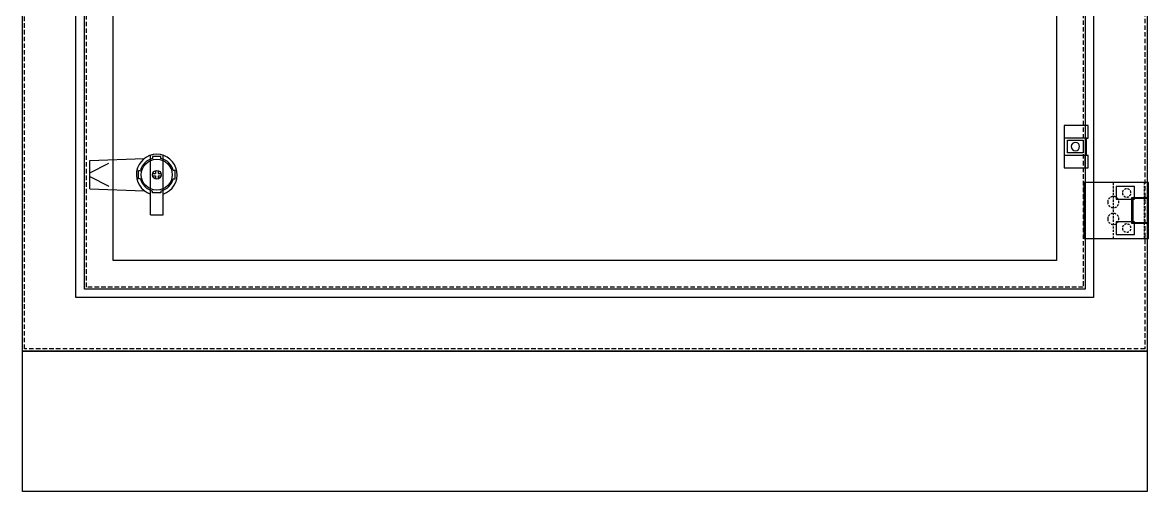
# Model space of a CAD drawing. Header units: millimetres. Extents: x 0 to 4277, y 0 to 3024.
# Drawn here: x 1200 to 2001, y 1498 to 1832 of the extents above; entities that cross this region are included whole.
import ezdxf

# ---------------------------------------------------------------- set-up
doc = ezdxf.new("R2010")
doc.units = ezdxf.units.MM
doc.linetypes.add('HIDDEN2', pattern=[4.7625, 3.175, -1.5875])
doc.layers.add('HEATER', color=1, linetype='Continuous')

# ---------------------------------------------------------------- blocks, each defined once
blk = doc.blocks.new('HL044-1.3-C')
at = {"color": 1, "linetype": 'HIDDEN2', "ltscale": 0.5}
for p, q in [((-25, 40), (-25, 0)), ((-3, 0), (-3, 40))]:
    blk.add_line(p, q, dxfattribs=at)
at = {"color": 1}
for p, q in [((-12, 29), (0, 29)), ((-12, 11), (-12, 29)), ((-11, 28.5), (0, 28.5)), ((-11, 28.5), (-11, 11.5)), ((0, 11), (-12, 11)), ((0, 11.5), (-11, 11.5))]:
    blk.add_line(p, q, dxfattribs=at)
blk.add_lwpolyline([(-46, 40), (0, 40), (0, 0), (-46, 0)], close=True, dxfattribs=at)
at = {"color": 1, "linetype": 'HIDDEN2', "ltscale": 0.5}
for centre, radius in [((-15.5, 32.5), 3), ((-25, 26), 4), ((-25, 14), 4), ((-15.5, 7.5), 3)]:
    blk.add_circle(centre, radius, dxfattribs=at)
blk = doc.blocks.new('SDGFGHGHG')
at = {"layer": 'HEATER'}
for p, q in [((860892.94, 570780.52), (860931.57, 570781.99)), ((860892.94, 570760.52), (860892.94, 570780.52)), ((860892.94, 570771.9), (860906.33, 570778.66)), ((860935.94, 570742.02), (860935.94, 570784.31)), ((860944.94, 570742.02), (860944.94, 570784.31)), ((860892.94, 570769.15), (860906.33, 570762.38)), ((860937.46, 570771.28), (860939.54, 570771.28)), ((860937.46, 570769.77), (860939.54, 570769.77)), ((860939.54, 570773.47), (860939.54, 570771.28)), ((860939.54, 570769.77), (860939.54, 570767.58)), ((860941.34, 570773.47), (860941.34, 570771.28)), ((860941.34, 570771.28), (860943.43, 570771.28)), ((860941.34, 570769.77), (860941.34, 570767.58)), ((860941.34, 570769.77), (860943.43, 570769.77)), ((860892.94, 570760.52), (860931.57, 570759.05)), ((860935.94, 570742.02), (860944.94, 570742.02))]:
    blk.add_line(p, q, dxfattribs=at)
blk.add_circle((860940.44, 570770.52), 3.08, dxfattribs=at)
blk.add_arc((860940.44, 570770.52), 14.5, 288.08001, 251.91999, dxfattribs=at)
blk = doc.blocks.new('SĐFHGGH')
at = {"layer": 'HEATER'}
for points in [[(860943.44, 570717.03), (860943.44, 570718.41), (860937.44, 570718.41), (860937.44, 570717.03)], [(860928.83, 570702.41), (860927.44, 570702.41), (860927.44, 570708.41), (860928.83, 570708.41)], [(860952.06, 570702.41), (860953.44, 570702.41), (860953.44, 570708.41), (860952.06, 570708.41)], [(860943.44, 570693.79), (860943.44, 570692.41), (860937.44, 570692.41), (860937.44, 570693.79)]]:
    blk.add_lwpolyline(points, dxfattribs=at)
for start, end in [(104.47751, 165.52249), (14.47751, 75.52249), (194.47751, 255.52249), (284.47751, 345.52249)]:
    blk.add_arc((860940.44, 570705.41), 12, start, end, dxfattribs=at)
blk = doc.blocks.new('MS722')
for name, p in [('SDGFGHGHG', (-860940.44, -570770.52)), ('SĐFHGGH', (-860940.44, -570705.41))]:
    blk.add_blockref(name, p)
blk = doc.blocks.new('HL003-2-2')
at = {"color": 1}
for p, q in [((15, 21), (15, 12)), ((16, 12), (17, 12)), ((15, -9), (15, 0)), ((16, 0), (17, 0))]:
    blk.add_line(p, q, dxfattribs=at)
blk.add_lwpolyline([(17, 0), (17, -9), (0, -9), (0, 21), (17, 21), (17, 12)], dxfattribs=at)
blk.add_lwpolyline([(0, 12), (16, 12), (16, 0), (0, 0)], close=True, dxfattribs=at)
blk.add_circle((8, 6), 3, dxfattribs=at)

msp = doc.modelspace()

# ---------------------------------------------------------------- linework, layer by layer
for points in [[(1199.76, 2698.27), (1999.76, 2698.27), (1999.76, 1598.27), (1199.76, 1598.27)], [(1237.76, 2660.27), (1961.76, 2660.27), (1961.76, 1636.27), (1237.76, 1636.27)], [(1954.26, 1739.27), (1943.26, 1739.27), (1943.26, 1748.27), (1954.26, 1748.27)], [(1977.76, 1706.27), (1990.76, 1706.27), (1990.76, 1715.27), (1977.76, 1715.27)], [(1977.76, 1681.27), (1990.76, 1681.27), (1990.76, 1690.27), (1977.76, 1690.27)], [(1199.76, 1598.27), (1999.76, 1598.27), (1999.76, 1498.27), (1199.76, 1498.27)]]:
    msp.add_lwpolyline(points, close=True)
at = {"linetype": 'HIDDEN2'}
msp.add_lwpolyline([(1201.26, 2696.77), (1998.26, 2696.77), (1998.26, 1599.77), (1201.26, 1599.77)], close=True, dxfattribs=at)
at = {"color": 6}
msp.add_lwpolyline([(1243.76, 2654.27), (1955.76, 2654.27), (1955.76, 1642.27), (1243.76, 1642.27)], close=True, dxfattribs=at)
at = {"color": 6, "linetype": 'HIDDEN2'}
msp.add_lwpolyline([(1245.26, 2652.77), (1954.26, 2652.77), (1954.26, 1643.77), (1245.26, 1643.77)], close=True, dxfattribs=at)
at = {"color": 3}
msp.add_lwpolyline([(1264.26, 2633.77), (1935.26, 2633.77), (1935.26, 1662.77), (1264.26, 1662.77)], close=True, dxfattribs=at)
msp.add_circle((1295.26, 1723.77), 11)

# ---------------------------------------------------------------- block references
at = {"xscale": -1, "rotation": 180}
for name, p in [('HL003-2-2', (1940.76, 1749.77)), ('HL044-1.3-C', (2000.76, 1718.27))]:
    msp.add_blockref(name, p, dxfattribs=at)
msp.add_blockref('MS722', (1295.26, 1723.77))

doc.saveas('drawing.dxf')
